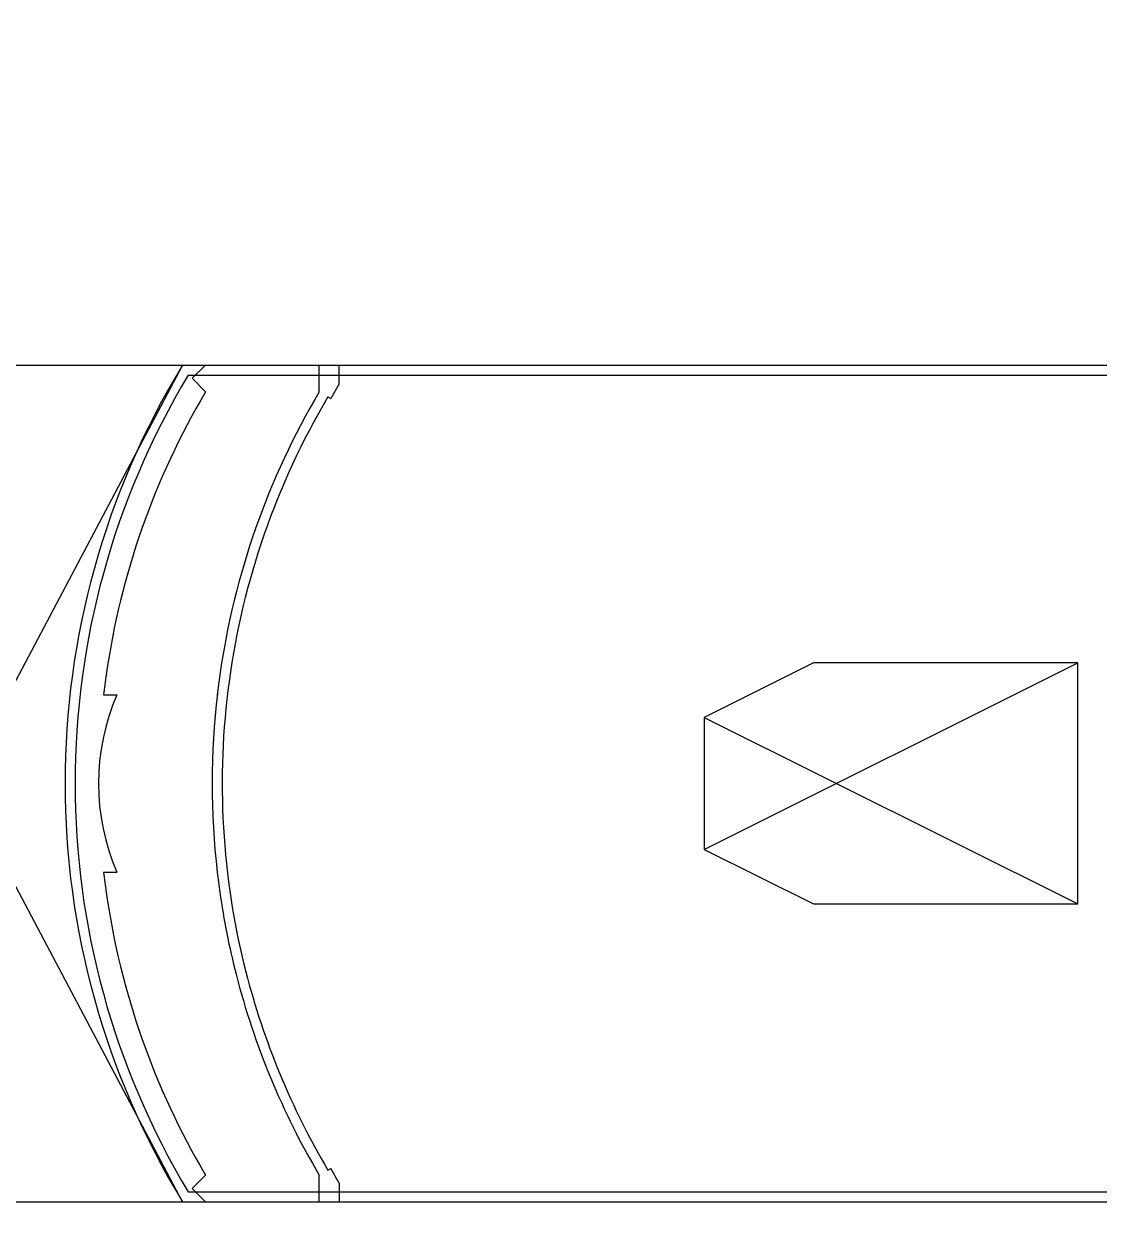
# Model space of a CAD drawing. Header units: millimetres. Extents: x 223 to 336, y 70 to 139.
# Drawn here: x 245.8 to 261.86, y 96.42 to 114.35 of the extents above; entities that cross this region are included whole.
import ezdxf

# ---------------------------------------------------------------- set-up
doc = ezdxf.new("R2010")
doc.units = ezdxf.units.MM
doc.linetypes.add('HIDDEN', pattern=[9.525, 6.35, -3.175])
for name, color, linetype in [('CORTE', 230, 'Continuous'), ('MUROS', 5, 'Continuous'), ('MUROS-BAJOS', 40, 'Continuous'), ('pisos', 8, 'Continuous'), ('PROYECCIONES', 6, 'HIDDEN')]:
    doc.layers.add(name, color=color, linetype=linetype)

msp = doc.modelspace()

# ---------------------------------------------------------------- linework, layer by layer
at = {"layer": 'CORTE'}
for p, q in [((248.16673, 109.25349), (269.24344, 109.25349)), ((250.20779, 108.85349), (250.20779, 109.25349)), ((250.50779, 108.97311), (250.50779, 109.25349)), ((248.25124, 109.10349), (269.09344, 109.10349)), ((250.50779, 108.97311), (250.381, 108.75349)), ((250.33691, 108.77715), (250.381, 108.75349)), ((250.20779, 96.75349), (250.20779, 97.15349)), ((250.33771, 97.2285), (250.381, 97.25349)), ((250.50779, 97.03388), (250.381, 97.25349)), ((250.50779, 97.03388), (250.50779, 96.75349)), ((248.25068, 96.90349), (269.09344, 96.90349)), ((248.16616, 96.75349), (269.24344, 96.75349)), ((250.20779, 96.75349), (269.24344, 96.75349))]:
    msp.add_line(p, q, dxfattribs=at)
msp.add_lwpolyline([(261.54344, 104.80349), (257.59344, 104.80349), (255.95941, 103.98784), (255.95941, 102.01915), (257.59344, 101.20349), (261.54344, 101.20349), (261.54344, 104.80349), (261.54344, 104.80349)], dxfattribs=at)
for centre, radius, start, end in [((260.10233, 103.00349), 11.34453, 187.72543, 187.72543), ((258.40394, 103.00303), 11.99453, 148.593283, 211.401495), ((258.40394, 103.00303), 11.84453, 148.999538, 210.995197), ((260.10233, 103.00349), 11.49453, 149.406905, 171.872779), ((260.10233, 103.00349), 11.34453, 149.406905, 172.27457), ((260.10233, 103.00349), 11.49453, 171.872779, 173.380674), ((260.10233, 103.00349), 11.34453, 172.27457, 194.355882), ((260.10233, 103.00349), 11.49453, 173.292753, 186.619326), ((260.10233, 103.00349), 11.49453, 186.619326, 188.127221), ((260.10233, 103.00349), 11.49453, 188.127221, 194.355882), ((260.10233, 103.00349), 11.49453, 194.355882, 210.593095), ((260.10233, 103.00349), 11.34453, 194.355882, 210.600937)]:
    msp.add_arc(centre, radius, start, end, dxfattribs=at)
at = {"layer": 'MUROS'}
for p, q in [((248.30783, 109.05554), (248.50941, 109.25396)), ((248.30783, 109.05554), (248.50941, 108.85396)), ((246.98603, 104.32803), (247.18603, 104.32805)), ((246.98603, 101.67803), (247.18603, 101.67806)), ((248.30783, 96.95145), (248.50941, 97.15303)), ((248.30783, 96.95145), (248.50941, 96.75303))]:
    msp.add_line(p, q, dxfattribs=at)
at = {"layer": 'MUROS', "ltscale": 0.05}
for start, end in [(171.872779, 173.380674), (186.619326, 188.127221)]:
    msp.add_arc((258.40394, 103.00303), 11.49453, start, end, dxfattribs=at)
at = {"layer": 'MUROS-BAJOS', "ltscale": 0.05}
msp.add_arc((258.40394, 103.00303), 11.49453, 149.406905, 171.872779, dxfattribs=at)
at = {"layer": 'MUROS-BAJOS'}
for centre, radius, start, end in [((250.22101, 103.00305), 3.3116, 156.415142, 203.584858), ((258.40394, 103.00303), 11.49453, 188.127221, 210.593095)]:
    msp.add_arc(centre, radius, start, end, dxfattribs=at)
at = {"layer": 'pisos'}
for p, q in [((241.54779, 109.25349), (250.20779, 109.25349)), ((241.54779, 96.75349), (250.20779, 96.75349))]:
    msp.add_line(p, q, dxfattribs=at)
at = {"layer": 'PROYECCIONES', "linetype": 'Continuous', "ltscale": 0.05}
for p, q in [((248.16616, 96.75349), (241.54779, 109.25349)), ((248.16673, 109.25349), (241.54779, 96.75349)), ((255.95941, 102.01915), (261.54344, 104.80349)), ((255.95941, 103.98784), (261.54344, 101.20349))]:
    msp.add_line(p, q, dxfattribs=at)

doc.saveas('drawing.dxf')
